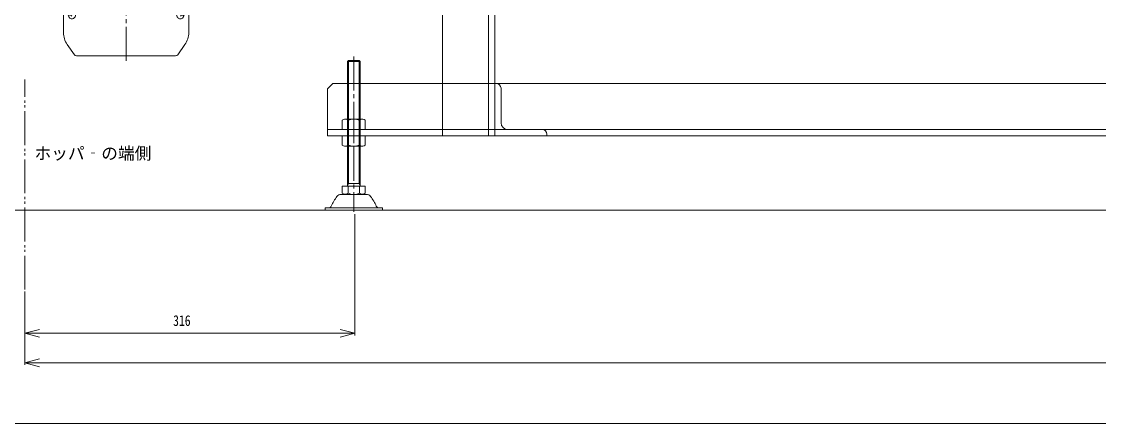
# Model space of a CAD drawing. Units: millimetres at full size. Extents: x -19442 to 19442, y -5866 to 5866.
# Drawn here: x 5487 to 6519, y 4195 to 4579 of the extents above; entities that cross this region are included whole.
import ezdxf
from ezdxf.enums import TextEntityAlignment as Align

# ---------------------------------------------------------------- set-up
doc = ezdxf.new("R2010")
doc.units = ezdxf.units.MM
doc.header["$LTSCALE"] = 3.6
doc.linetypes.add('CHAIN2', pattern=[12, 9, -1, 1, -1])
doc.linetypes.add('DOUBLE_CHAIN2', pattern=[12.8, 9, -1, 0.6, -0.6, 0.6, -1])
for name, color, linetype, lineweight in [('0-2_06_PHANTOM', 2, 'DOUBLE_CHAIN2', 9), ('0-3_04_HIDDEN', 7, 'Continuous', 9), ('0-4_05_CENTER', 2, 'CHAIN2', 9), ('0-5_08_DIM', 3, 'Continuous', 9), ('0-6_0', 2, 'Continuous', 9), ('0-8_03_かくれ線', 5, 'Continuous', 9), ('0-9_04_中心線', 4, 'CHAIN2', 9), ('1-0_07_寸法線', 3, 'Continuous', 9), ('1-2_Defpoints', 134, 'Continuous', 9)]:
    doc.layers.add(name, color=color, linetype=linetype, lineweight=lineweight)
doc.styles.add('ＭＳ ゴシック', font='')
doc.styles.get('ＭＳ ゴシック').set_extended_font_data('MS Gothic')

# ---------------------------------------------------------------- blocks, each defined once
blk = doc.blocks.new('GM-SHYF-RH 0.4kW、1／160、＊＊V、60Hzb_1')
at = {"layer": '0-6_0'}
for p, q in [((-24, 124), (-24, 121)), ((-23, 125), (0, 125)), ((23, 125), (0, 125)), ((24, 124), (24, 121)), ((-282.666, 114.383), (-292.392, 107.573)), ((-242.5, 118), (-271.194, 118)), ((-242.5, 29), (-242.5, 118)), ((-145.5, 116.5), (-242.5, 116.5)), ((-242.5, 115.5), (-145.5, 115.5)), ((-242.5, 115), (-145.5, 115)), ((-242.5, 114), (-145.5, 114)), ((-145.5, 117.483), (-131.552, 117.739)), ((-145.5, 58), (-145.5, 117.5)), ((-139.5, 113.5), (-139.5, 114.5)), ((-128.5, 29), (-128.5, 114.739)), ((-115.331, 106.5), (-115.331, 116)), ((-115.331, 116), (-15.972, 116)), ((-47.5, 121.001), (47.5, 121.001)), ((-47.5, 121.001), (-47.5, 116)), ((-15.972, 116), (70.37, 116)), ((47.5, 121.001), (47.5, 116)), ((70.37, 106.5), (70.37, 116)), ((-293.5, 58), (-293.5, 105.444)), ((-255.5, 112.916), (-253.5, 111.741)), ((-253.5, 111.741), (-255.5, 110.088)), ((-242.5, 113), (-145.5, 113)), ((-242.5, 108.316), (-145.5, 108.316)), ((-242.5, 103.366), (-145.5, 103.366)), ((-139.5, 113.5), (-139.5, 113.097)), ((-136.5, 110.097), (-131.5, 110.097)), ((-116.684, 29), (-115.331, 106.5)), ((72.019, 29), (70.37, 106.5)), ((-242.5, 95.32), (-145.5, 95.32)), ((-242.5, 93.715), (-145.5, 93.715)), ((-139.5, 100.185), (-139.5, 58)), ((-136.5, 103.185), (-131.5, 103.185)), ((-136.5, 97.002), (-131.5, 97.002)), ((-117.375, 102), (-125.5, 102)), ((-242.5, 88.283), (-145.5, 88.283)), ((-242.5, 84.192), (-145.5, 84.192)), ((-242.5, 82.83), (-145.5, 82.83)), ((-242.5, 78), (-145.5, 78)), ((-145.5, 78), (-139.5, 78)), ((-293.5, 58), (-293.5, 10.557)), ((-145.5, 58), (-145.5, 29)), ((-139.5, 29), (-139.5, 58)), ((-242.5, 38), (-145.5, 38)), ((-242.5, 33.17), (-145.5, 33.17)), ((-242.5, 31.808), (-145.5, 31.808)), ((-145.5, 38), (-139.5, 38)), ((-282.666, 1.617), (-292.392, 8.427)), ((-253.5, 4.26), (-255.5, 5.913)), ((-255.5, 3.084), (-253.5, 4.26)), ((-242.5, -2), (-271.194, -2))]:
    blk.add_line(p, q, dxfattribs=at)
for points in [[(-248.8, 109.924), (-248.891, 110.627), (-249.158, 111.303), (-249.592, 111.926), (-250.177, 112.472), (-250.889, 112.92), (-251.702, 113.253), (-252.583, 113.458), (-253.5, 113.527), (-254.417, 113.458), (-255.299, 113.253), (-256.111, 112.92), (-256.824, 112.472), (-257.408, 111.926), (-257.842, 111.303), (-258.11, 110.627), (-258.2, 109.924), (-258.11, 109.221), (-257.842, 108.545), (-257.408, 107.922), (-256.824, 107.376), (-256.111, 106.928), (-255.299, 106.595), (-254.417, 106.39), (-253.5, 106.321), (-252.583, 106.39), (-251.702, 106.595), (-250.889, 106.928), (-250.177, 107.376), (-249.592, 107.922), (-249.158, 108.545), (-248.891, 109.221)], [(-248.8, 6.077), (-248.891, 6.78), (-249.158, 7.456), (-249.592, 8.079), (-250.177, 8.625), (-250.889, 9.073), (-251.702, 9.406), (-252.583, 9.611), (-253.5, 9.68), (-254.417, 9.611), (-255.299, 9.406), (-256.111, 9.073), (-256.824, 8.625), (-257.408, 8.079), (-257.842, 7.456), (-258.11, 6.78), (-258.2, 6.077), (-258.11, 5.374), (-257.842, 4.698), (-257.408, 4.075), (-256.824, 3.529), (-256.111, 3.081), (-255.299, 2.748), (-254.417, 2.543), (-253.5, 2.474), (-252.583, 2.543), (-251.702, 2.748), (-250.889, 3.081), (-250.177, 3.529), (-249.592, 4.075), (-249.158, 4.698), (-248.891, 5.374)]]:
    blk.add_lwpolyline(points, close=True, dxfattribs=at)
for points in [[(-251.5, 112.916), (-253.5, 111.741), (-251.5, 110.088)], [(-251.5, 3.084), (-253.5, 4.26), (-251.5, 5.913)]]:
    blk.add_lwpolyline(points, dxfattribs=at)
for centre, radius, start, end in [((-23, 124), 1, 90, 180), ((23, 124), 1, 0, 90), ((-271.194, 98), 20, 90, 125), ((-142.5, 114.5), 3, 0, 90), ((-131.5, 114.739), 3, 0, 90.98117), ((-290.9, 105.444), 2.6, 125, 180), ((-136.5, 113.097), 3, 180, 270), ((-131.5, 107.097), 3, 0, 90), ((-125.5, 105), 3, 180, 270), ((-117.375, 104), 2, 270, 359), ((-136.5, 100.185), 3, 90, 180), ((-136.5, 94.002), 3, 90, 180), ((-131.5, 100.185), 3, 0, 90), ((-290.9, 10.557), 2.6, 180, 235), ((-271.194, 18), 20, 235, 270)]:
    blk.add_arc(centre, radius, start, end, dxfattribs=at)
at = {"layer": '0-8_03_かくれ線'}
for p, q in [((-17.5, 100.75), (-17.5, 122.5)), ((17.5, 100.75), (17.5, 122.5)), ((-109, 16), (-109, 100)), ((-95, 16), (-95, 100)), ((-18.5, 99), (-18.5, 100.75)), ((-18.5, 100.75), (18.5, 100.75)), ((-18.5, 99), (18.5, 99)), ((-17.5, 73), (-17.5, 99)), ((17.5, 73), (17.5, 99)), ((18.5, 99), (18.5, 100.75)), ((50, 16), (50, 100)), ((64, 16), (64, 100)), ((-17.7, 43), (-17.7, 73)), ((-17.7, 73), (17.7, 73)), ((-17.5, 17), (-17.5, 43)), ((17.5, 17), (17.5, 43)), ((-242.5, 29), (-242.5, -2)), ((-242.5, 27.718), (-145.5, 27.718)), ((-242.5, 22.286), (-145.5, 22.286)), ((-242.5, 20.681), (-145.5, 20.681)), ((-145.5, 29), (-145.5, -1.5)), ((-139.5, 29), (-139.5, 15.816)), ((-128.5, 29), (-128.5, 1.261)), ((-116.684, 29), (-116.981, 12.001)), ((71.722, 29), (72.019, 12)), ((-242.5, 12.635), (-145.5, 12.635)), ((-136.5, 18.999), (-131.5, 18.999)), ((-136.5, 12.816), (-131.5, 12.816)), ((-125.5, 14.001), (-118.981, 14.001)), ((-116.771, 0), (-116.981, 12)), ((-116.981, 12), (-15.972, 12)), ((-18.5, 17), (-18.5, 15.25)), ((-18.5, 17), (18.5, 17)), ((-18.5, 15.25), (18.5, 15.25)), ((-17.5, 15.25), (-17.5, -6.5)), ((-15.972, 12), (72.019, 12)), ((17.5, 15.25), (17.5, -6.5)), ((18.5, 17), (18.5, 15.25)), ((71.818, 0.5), (72.019, 12)), ((-242.5, 7.685), (-145.5, 7.685)), ((-242.5, 3), (-145.5, 3)), ((-242.5, 2), (-145.5, 2)), ((-242.5, 1), (-145.5, 1)), ((-242.5, 0.5), (-145.5, 0.5)), ((-139.5, 2.5), (-139.5, 2.904)), ((-139.5, 2.5), (-139.5, 2.904)), ((-139.5, 2.5), (-139.5, 1.5)), ((-136.5, 5.904), (-131.5, 5.904)), ((-15.972, 0), (-116.771, 0)), ((-47.5, -5), (-47.5, 0)), ((-15.972, 0), (71.31, 0)), ((47.5, -5), (47.5, 0)), ((71.31, 0), (71.818, 0.5)), ((-250, -2), (-242.5, -2)), ((-145.5, -0.5), (-242.5, -0.5)), ((-145.5, -1.482), (-131.552, -1.738)), ((47.5, -5), (-47.5, -5)), ((-24, -8), (-24, -5)), ((-23, -9), (0, -9)), ((23, -9), (0, -9)), ((24, -8), (24, -5))]:
    blk.add_line(p, q, dxfattribs=at)
for points in [[(-112, 116), (-112, 100), (-92, 100), (-92, 116)], [(47, 116), (47, 100), (67, 100), (67, 116)], [(-17.7, 43), (17.7, 43), (17.7, 73)], [(-112, 0), (-112, 16), (-92, 16), (-92, 0)], [(47, 0), (47, 16), (67, 16), (67, 0)]]:
    blk.add_lwpolyline(points, dxfattribs=at)
blk.add_lwpolyline([(-249.5, 88), (-176.5, 88), (-176.5, 28), (-249.5, 28)], close=True, dxfattribs=at)
for centre, radius, start, end in [((-20, 122.5), 2.5, 0, 90), ((20, 122.5), 2.5, 90, 180), ((-136.5, 21.999), 3, 180, 270), ((-136.5, 15.816), 3, 180, 270), ((-131.5, 15.816), 3, 270, 0), ((-125.5, 11.001), 3, 90, 180), ((-118.981, 12.001), 2, 359, 90), ((-142.5, 1.5), 3, 270, 0), ((-136.5, 2.904), 3, 90, 180), ((-131.5, 1.261), 3, 269.01883, 0), ((-131.5, 8.904), 3, 270, 0), ((-23, -8), 1, 180, 270), ((-20, -6.5), 2.5, 270, 0), ((20, -6.5), 2.5, 180, 270), ((23, -8), 1, 270, 0)]:
    blk.add_arc(centre, radius, start, end, dxfattribs=at)
at = {"layer": '0-9_04_中心線'}
for p, q in [((0, 125), (0, -9)), ((-102, -2.543), (-102, 118.757)), ((57, -2.543), (57, 118.757)), ((-298.129, 58), (75.913, 58))]:
    blk.add_line(p, q, dxfattribs=at)
blk = doc.blocks.new('KK015066_54_5_1')
at = {"layer": '0-6_0', "color": 134}
for p, q in [((1.5, 50), (0, 50)), ((0, 0), (0, 50)), ((6, 12.5), (6, 45.5)), ((0, 0), (50, 0)), ((45.5, 6), (12.5, 6)), ((50, 1.5), (50, 0))]:
    blk.add_line(p, q, dxfattribs=at)
for centre, radius, start, end in [((1.5, 45.5), 4.5, 0, 90), ((12.5, 12.5), 6.5, 180, 270), ((45.5, 1.5), 4.5, 0, 90)]:
    blk.add_arc(centre, radius, start, end, dxfattribs=at)
blk = doc.blocks.new('A$C524B3920_1')
at = {"layer": '0-3_04_HIDDEN'}
for p, q in [((-631, 0), (-631, -290)), ((-675, -240), (-675, -290))]:
    blk.add_line(p, q, dxfattribs=at)
at = {"layer": '0-4_05_CENTER'}
blk.add_line((-760, -296.404), (-760, -277.57), dxfattribs=at)
at = {"layer": '0-6_0', "color": 134}
for p, q in [((-675, -45), (-675, -240)), ((-625, -240), (-625, -50)), ((-785, -284), (325, -284)), ((-675, -290), (-625, -290))]:
    blk.add_line(p, q, dxfattribs=at)
blk.add_lwpolyline([(-785, -290), (325, -290), (325, -245), (320, -240), (-780, -240), (-785, -245)], close=True, dxfattribs=at)
at = {"layer": '0-3_04_HIDDEN', "xscale": -1, "rotation": 270}
blk.add_blockref('KK015066_54_5_1', (-625, -290), dxfattribs=at)
blk = doc.blocks.new('A$C2E193E39_1')
at = {"layer": '0-6_0'}
for p, q in [((11, 0), (-11, 0)), ((-5.5, 0), (-5.5, -8.9)), ((5.5, 0), (5.5, -8.9)), ((11, 0), (11, -8.9)), ((8.115, -10), (-8.115, -10)), ((11, -8.9), (9.943, -9.51))]:
    blk.add_line(p, q, dxfattribs=at)
blk.add_lwpolyline([(-9.943, -9.51), (-11, -8.9), (-11, 0)], dxfattribs=at)
for centre, radius, start, end in [((-8.115, -6.342), 3.658, 240, 315.63282), ((0, 4.3), 14.3, 247.38013, 292.61986), ((8.115, -6.342), 3.658, 224.36719, 300)]:
    blk.add_arc(centre, radius, start, end, dxfattribs=at)
blk = doc.blocks.new('KC-1275-A-4a_1')
at = {"layer": '0-4_05_CENTER'}
blk.add_line((0, 146.761), (0, -1.794), dxfattribs=at)
at = {"layer": '0-6_0'}
for p, q in [((-6, 142.052), (-5.053, 142.999)), ((-6, 25.499), (-6, 142.052)), ((-5.053, 25.499), (-5.053, 142.999)), ((-5.053, 142.999), (5.053, 142.999)), ((5.053, 25.499), (5.053, 142.999)), ((5.053, 142.999), (6, 142.052)), ((-11, 22.999), (11, 22.999)), ((-11, 16.099), (-11, 22.999)), ((-6, 23.499), (-6, 25.499)), ((-5.053, 25.499), (-6, 23.853)), ((-5.5, 22.999), (-5.5, 16.099)), ((-5.053, 25.499), (0, 25.499)), ((5.053, 25.499), (0, 25.499)), ((5.053, 25.499), (6, 23.853)), ((5.5, 22.999), (5.5, 16.099)), ((6, 25.499), (6, 23.499)), ((11, 22.999), (11, 16.099)), ((-12.075, 14.999), (0, 14.999)), ((-9.943, 15.489), (-11, 16.099)), ((-8.115, 14.999), (7.781, 15.014)), ((12.075, 14.999), (0, 14.999)), ((11, 16.099), (9.943, 15.489)), ((-27.5, 2), (-27.5, 0)), ((27.5, 2), (-27.5, 2)), ((27.5, 0), (-27.5, 0)), ((27.5, 2), (27.5, 0))]:
    blk.add_line(p, q, dxfattribs=at)
blk.add_lwpolyline([(-6, 142.052), (6, 142.052), (6, 25.499)], dxfattribs=at)
for centre, radius, start, end in [((-6.5, 23.499), 0.5, 270, 0), ((6.5, 23.499), 0.5, 180, 270), ((23.979, -16.929), 50, 143.2455, 155.56093), ((-12.075, 9.999), 5, 90, 143.2455), ((-8.115, 18.656), 3.658, 240, 315.63282), ((0, 29.299), 14.3, 247.38013, 292.61986), ((8.115, 18.656), 3.658, 224.36719, 300), ((12.075, 9.999), 5, 36.7545, 90), ((-23.979, -16.929), 50, 24.43907, 36.7545), ((-24.272, 4.999), 3, 270, 335.56093), ((24.272, 4.999), 3, 204.43907, 270)]:
    blk.add_arc(centre, radius, start, end, dxfattribs=at)
at = {"layer": '0-3_04_HIDDEN', "xscale": -1, "rotation": 180}
blk.add_blockref('A$C2E193E39_1', (0, 77), dxfattribs=at)
at = {"layer": '0-6_0'}
blk.add_blockref('A$C2E193E39_1', (0, 71), dxfattribs=at)
blk = doc.blocks.new('A$C741D14CE_1')
at = {"layer": '0-6_0'}
for name, p in [('A$C524B3920_1', (0, 0)), ('KC-1275-A-4a_1', (-760, -361))]:
    blk.add_blockref(name, p, dxfattribs=at)
blk = doc.blocks.new('_Open30')
at = {"layer": '0-5_08_DIM', "color": 4}
blk.add_line((0, 0), (-1, 0), dxfattribs=at)
blk.add_lwpolyline([(-1, 0.26795), (0, 0), (-1, -0.26795)], dxfattribs=at)

msp = doc.modelspace()

# ---------------------------------------------------------------- linework, layer by layer
at = {"layer": '0-2_06_PHANTOM', "color": 7}
msp.add_line((5489.74, 4323.037), (5489.74, 4523.967), dxfattribs=at)
at = {"layer": '0-6_0', "color": 134}
msp.add_line((5023.401, 4399.1), (9146.738, 4399.1), dxfattribs=at)
at = {"layer": '1-0_07_寸法線'}
for p, q in [((5805.74, 4395.306), (5805.74, 4279.179)), ((5489.74, 4321.037), (5489.74, 4279.179)), ((5489.74, 4319.037), (5489.74, 4250.975)), ((5791.74, 4281.179), (5503.74, 4281.179)), ((5503.74, 4252.975), (8755.24, 4252.975))]:
    msp.add_line(p, q, dxfattribs=at)
at = {"layer": '1-2_Defpoints'}
msp.add_lwpolyline([(5023.401, 4194.992), (9146.738, 4194.992), (9146.738, 5865.574), (5023.401, 5865.574)], close=True, dxfattribs=at)

# ---------------------------------------------------------------- block references
at = {"layer": '0-6_0', "rotation": 90}
msp.add_blockref('GM-SHYF-RH 0.4kW、1／160、＊＊V、60Hzb_1', (5644.74, 4840.1), dxfattribs=at)
at = {"layer": '0-6_0'}
msp.add_blockref('A$C741D14CE_1', (6564.74, 4760.1), dxfattribs=at)
at = {"layer": '1-0_07_寸法線', "xscale": 14, "yscale": 14, "rotation": 180}
for p in [(5489.74, 4281.179), (5489.74, 4252.975)]:
    msp.add_blockref('_Open30', p, dxfattribs=at)
at = {"layer": '1-0_07_寸法線', "xscale": 14, "yscale": 14}
msp.add_blockref('_Open30', (5805.74, 4281.179), dxfattribs=at)

# ---------------------------------------------------------------- texts
at = {"layer": '0-5_08_DIM', "style": 'ＭＳ ゴシック'}
msp.add_text('ホッパ‐の端側', height=11.73, dxfattribs=at).set_placement((5498.982, 4443.954), align=Align.BOTTOM_LEFT)
at = {"layer": '1-0_07_寸法線', "color": 134, "style": 'ＭＳ ゴシック', "width": 0.8}
msp.add_text('316', height=10.26, dxfattribs=at).set_placement((5631.74, 4285.179), align=Align.BOTTOM_LEFT)

doc.saveas('drawing.dxf')
